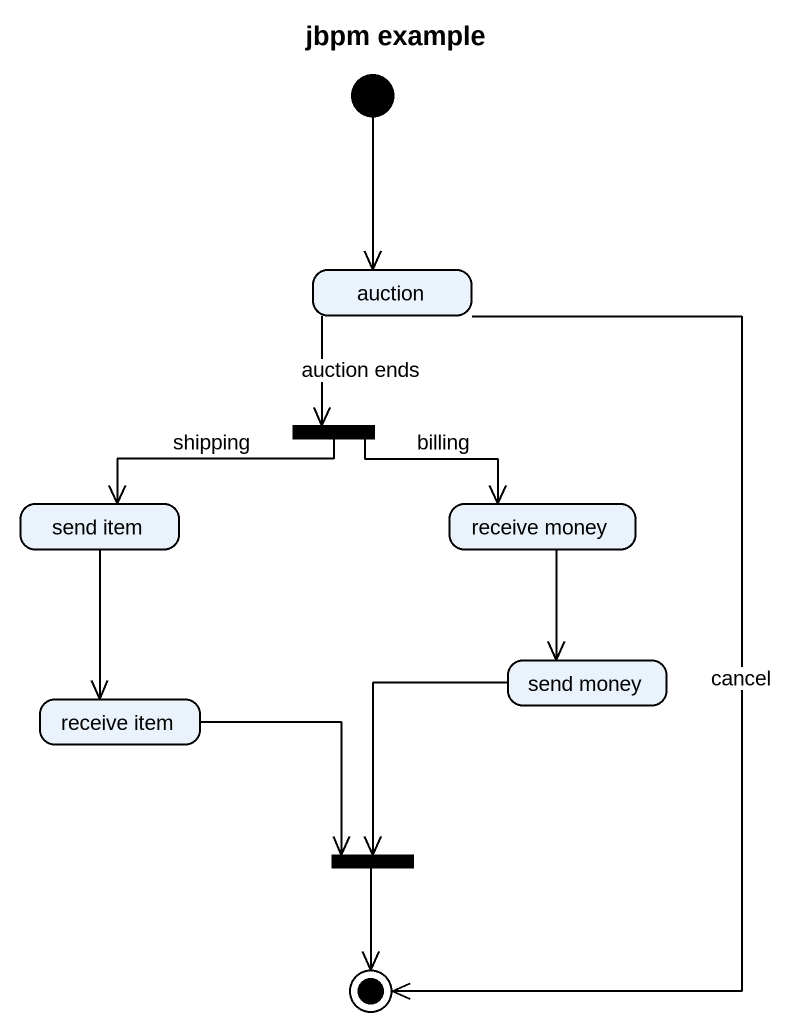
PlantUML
@startuml
title jbpm example
hide empty description
state auction
state fork1 <<fork>>
state "send item" as send_item
state "receive money" as receive_money
state "receive item" as receive_item
state "send money" as send_money
state fork2 <<join>>
[*] --> auction
auction --> fork1 : auction ends
fork1 -left-> send_item : shipping
fork1 -right-> receive_money : billing
send_item --> receive_item
receive_money --> send_money
receive_item -right-> fork2
send_money --> fork2
auction --> [*] : cancel
fork2 --> [*]
@enduml
